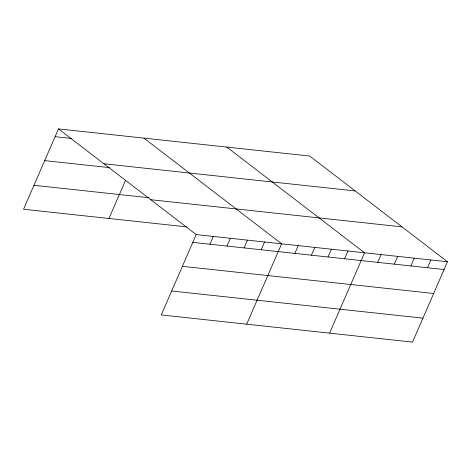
<?xml version="1.0" encoding="UTF-8"?>
<svg xmlns="http://www.w3.org/2000/svg" width="471" height="471" viewBox="0 0 471 471"><rect width="100%" height="100%" fill="white"/><g stroke="black" fill="none" stroke-linecap="round" stroke-linejoin="round"><path stroke-width="0.71" d="M447.45 261.752L196.201 234.593L161.265 314.946L412.514 342.105L447.45 261.752L309.735 156.054L58.486 128.895L23.55 209.248L186.84 226.898M108.972 218.485L125.598 180.246M209.907 244.219L213.286 236.436M226.993 246.062L230.372 238.285M244.078 247.911L247.458 240.133M261.158 249.76L264.543 241.976M246.686 324.178L281.629 243.825L143.914 138.127M294.828 253.398L298.208 245.621M311.408 255.188L314.793 247.41M327.993 256.983L331.372 249.206M344.572 258.773L347.957 250.996M329.6 333.144L364.536 252.792L226.822 147.093M377.736 262.359L381.121 254.581M394.321 264.154L397.701 256.377M410.9 265.944L414.286 258.167M427.485 267.74L430.865 259.963M55.107 136.672L71.48 138.445M103.932 163.773L355.181 190.938M44.692 160.623L109.472 167.623M33.965 185.297L148.948 197.726M150.755 199.71L402.004 226.875M192.822 242.371L444.071 269.53M182.407 266.321L433.656 293.48M171.68 290.996L422.923 318.155M58.486 128.895L196.201 234.593"/></g></svg>
